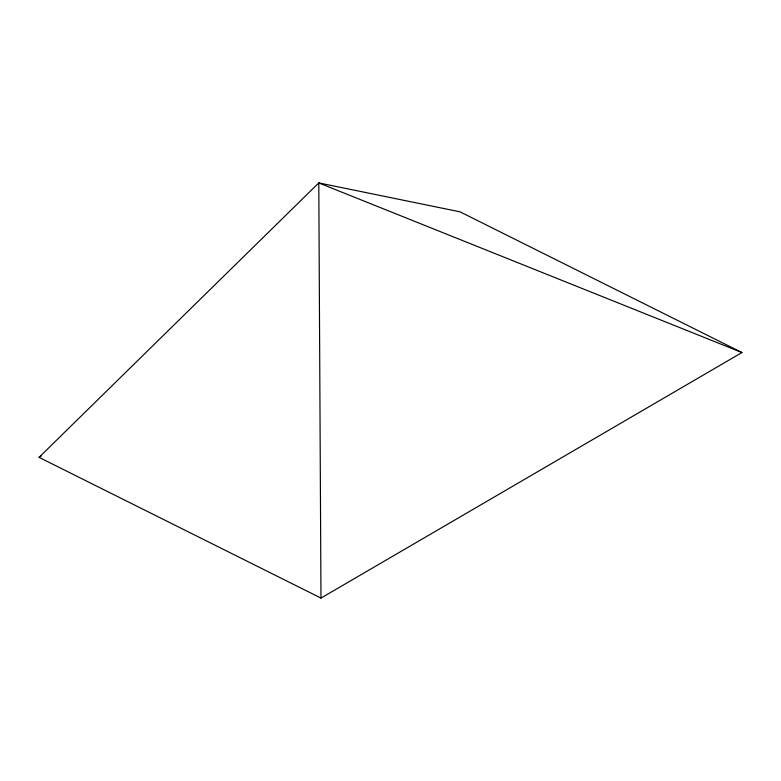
<?xml version="1.0" encoding="UTF-8"?>
<svg xmlns="http://www.w3.org/2000/svg" width="781" height="781" viewBox="0 0 781 781"><rect width="100%" height="100%" fill="white"/><g stroke="black" fill="none" stroke-linecap="round" stroke-linejoin="round"><path stroke-width="1.17" d="M39.05 457.363L318.785 182.92L460.019 211.827L741.95 352.543L320.981 598.08L39.05 457.363L41.159 456.133M741.95 352.543L318.785 182.92L320.981 598.08"/></g></svg>
